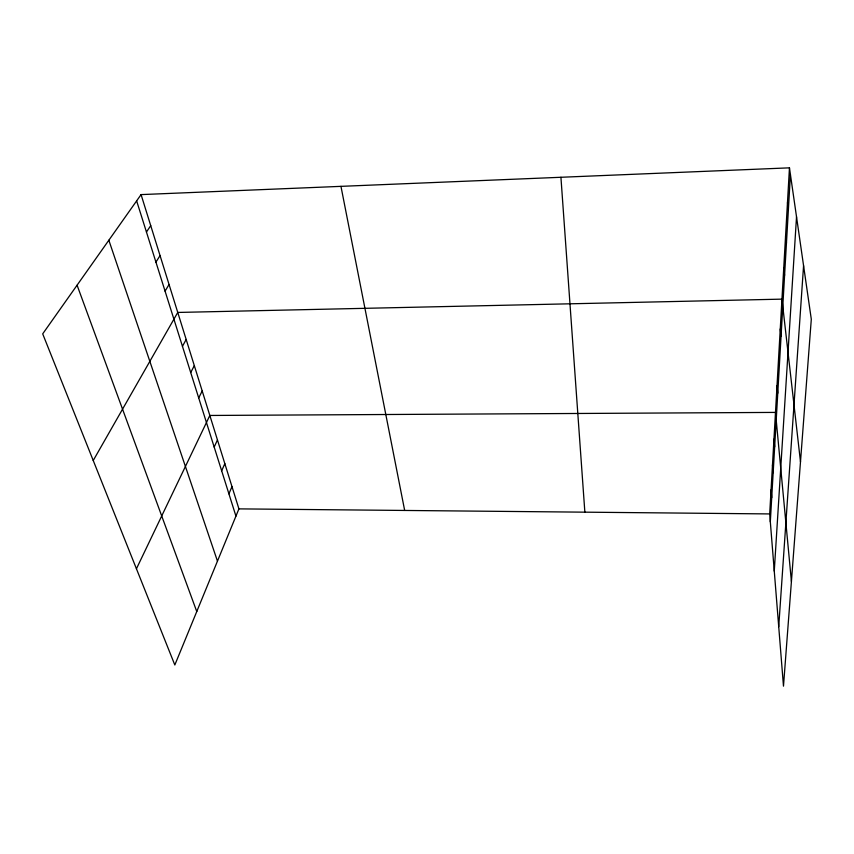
<?xml version="1.0" encoding="UTF-8"?>
<svg xmlns="http://www.w3.org/2000/svg" width="854" height="854" viewBox="0 0 854 854"><rect width="100%" height="100%" fill="white"/><g stroke="black" fill="none" stroke-linecap="round" stroke-linejoin="round"><path stroke-width="1.28" d="M789.459 167.843L811.3 319.247L783.481 686.157L769.689 513.927L789.459 167.843L141.07 194.605L42.7 333.861L174.824 664.978L238.917 508.877L141.07 194.605M770.319 521.837L790.42 174.547M774.268 571.112L796.526 216.809M778.72 626.729L803.571 265.669M228.915 493.825L231.989 486.599M221.666 470.81L224.837 463.637M214.183 447.058L217.45 439.938M136.437 568.764L209.838 415.46L775.485 412.407L791.412 581.467M198.704 397.943L202.206 390.951M190.709 372.557L194.317 365.629M182.446 346.329L186.183 339.476M93.235 460.509L177.76 312.447L781.954 299.135L800.486 461.822M165.068 291.15L169.06 284.499M155.93 262.114L160.061 255.57M146.45 232.042L150.731 225.627M238.917 508.877L769.689 513.927M77.084 285.193L196.762 611.549M108.842 240.23L217.46 561.131M136.64 200.882L235.939 516.136M340.959 186.353L404.668 510.446M787.473 202.59L788.402 209.465M785.563 236.003L786.459 243.038M783.726 268.156L784.591 275.34M780.246 328.982L781.058 336.401M778.602 357.783L779.382 365.298M777.023 385.57L777.77 393.182M773.959 439.105L774.663 446.866M772.486 464.896L773.169 472.721M771.066 489.822L771.717 497.69M560.929 177.28L584.862 512.165"/></g></svg>
